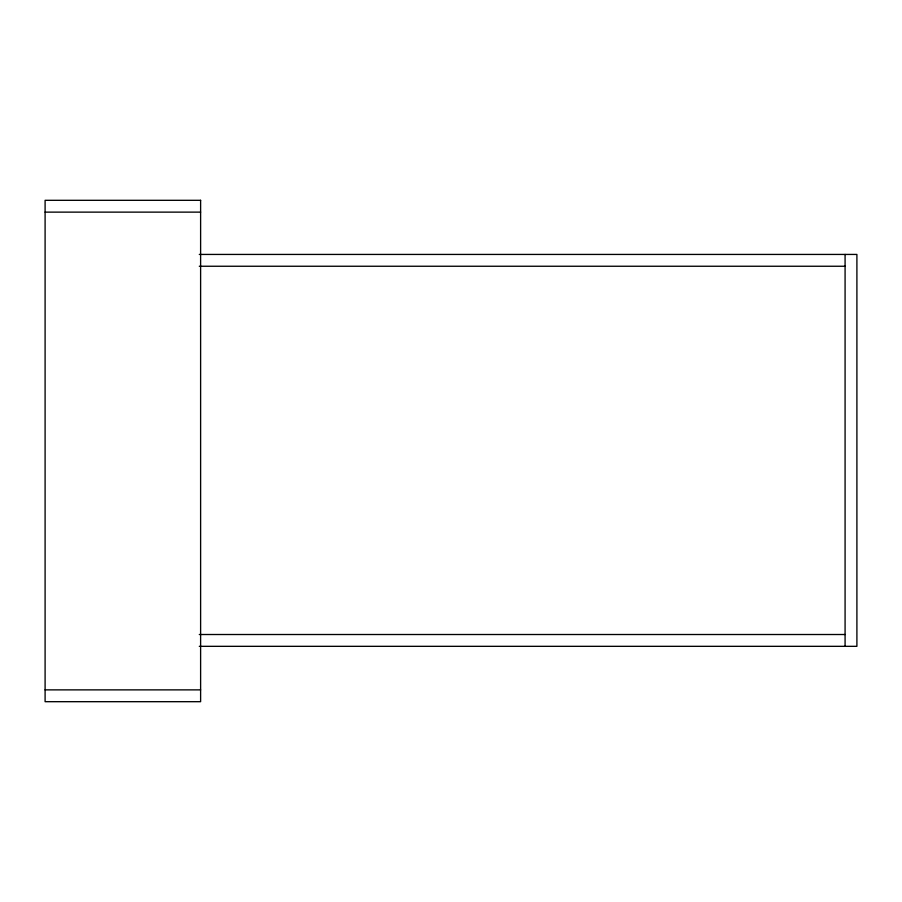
<?xml version="1.0" encoding="UTF-8"?>
<svg xmlns="http://www.w3.org/2000/svg" width="902" height="902" viewBox="0 0 902 902"><rect width="100%" height="100%" fill="white"/><g stroke="black" fill="none" stroke-linecap="round" stroke-linejoin="round"><path stroke-width="1.35" d="M45.1 212.128L200.616 212.128M199.286 254.432L856.9 254.432L856.9 646.328L199.286 646.328M199.286 266.248L845.084 266.248M199.286 634.512L845.084 634.512M45.1 689.872L200.616 689.872M845.084 254.432L845.084 646.328M200.616 200.312L45.1 200.312L45.1 701.688L200.616 701.688L200.616 200.312"/></g></svg>
